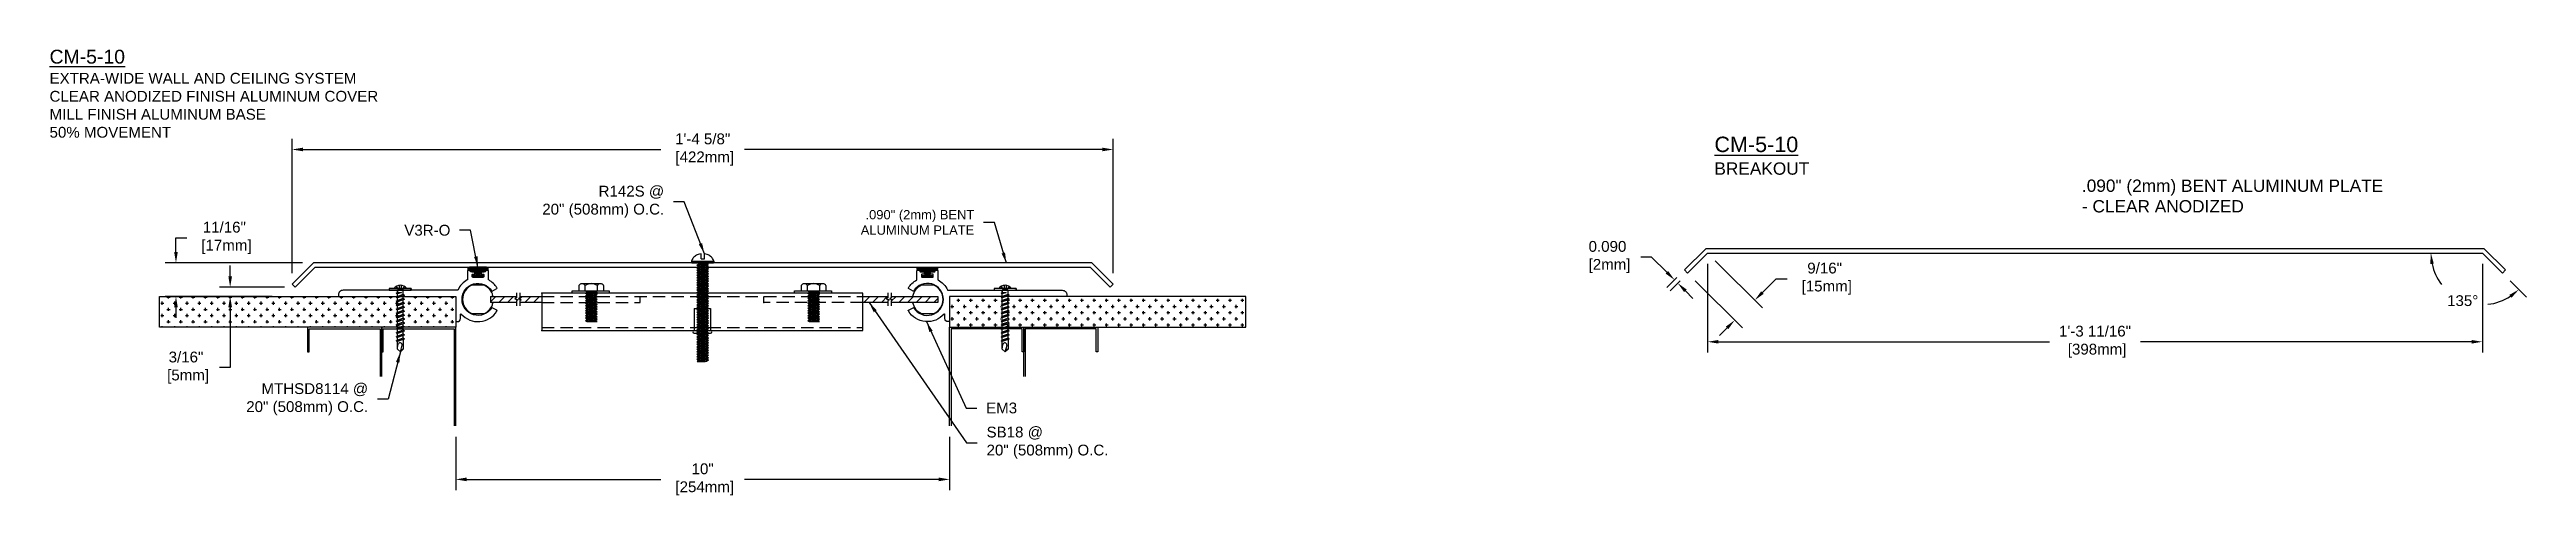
# Model space of a CAD drawing. Header units: inches. Extents: x -3.3 to 46.9, y -10.9 to -1.9.
import ezdxf

# ---------------------------------------------------------------- set-up
doc = ezdxf.new("R2010")
doc.units = ezdxf.units.IN
doc.header["$MEASUREMENT"] = 0
doc.linetypes.add('HIDDEN', pattern=[0.375, 0.25, -0.125])
doc.linetypes.add('HIDDEN2', pattern=[0.1875, 0.125, -0.0625])
for name, color, linetype in [('Anchors', 4, 'Continuous'), ('Conditions', 1, 'Continuous'), ('Dimensions', 3, 'Continuous'), ('Fillers', 2, 'Continuous'), ('Metals', 7, 'Continuous'), ('TEXT', 2, 'Continuous')]:
    doc.layers.add(name, color=color, linetype=linetype)
doc.styles.add('ARIAL', font='arial.ttf')
doc.dimstyles.new('Arial', dxfattribs={"dimtxt": 0.21875, "dimasz": 0.21875, "dimexe": 0.21875, "dimexo": 0.21875, "dimgap": 0.21875, "dimtad": 0, "dimtih": 1, "dimtoh": 1, "dimdec": 4, "dimzin": 3, "dimdsep": 46, "dimlunit": 4, "dimtxsty": 'ARIAL', "dimcen": 0.21875, "dimadec": 0, "dimazin": 0, "dimtfac": 1, "dimtdec": 4, "dimtofl": 0, "dimtmove": 0, "dimatfit": 3, "dimfxl": 0, "dimfrac": 2, "dimtolj": 1, "dimtzin": 0, "dimarcsym": 0})

# ---------------------------------------------------------------- blocks, each defined once
blk = doc.blocks.new('V3RforCM')
h = blk.add_hatch(color=256)
h.paths.add_polyline_path([(0.141, -0.163), (0.205, -0.163, 0.8111), (0.189, -0.1), (-0.156, -0.1, 0.8111), (-0.172, -0.163), (-0.109, -0.163), (-0.109, -0.194), (-0.03, -0.194), (-0.03, -0.241), (-0.036, -0.267), (-0.091, -0.267), (-0.091, -0.302), (0.124, -0.302), (0.124, -0.267), (0.069, -0.267), (0.063, -0.241), (0.063, -0.194), (0.141, -0.194)])
edge = h.paths.add_edge_path(flags=16)
edge.add_spline(control_points=[(-0.139, -0.141), (-0.14, -0.141), (-0.185, -0.12), (-0.087, -0.129), (0.017, -0.14)], knot_values=[0.028497, 0.028497, 0.028497, 0.028497, 0.032831, 0.201023, 0.201023, 0.201023, 0.201023], degree=3, periodic=0)
edge.add_spline(control_points=[(0.017, -0.14), (0.12, -0.129), (0.218, -0.12), (0.173, -0.141), (0.172, -0.141)], knot_values=[0.028497, 0.028497, 0.028497, 0.028497, 0.196688, 0.201023, 0.201023, 0.201023, 0.201023], degree=3, periodic=0)
edge.add_line((0.172, -0.141), (-0.139, -0.141))
blk.add_lwpolyline([(0.141, -0.194), (0.141, -0.163), (0.205, -0.163, 0.8111), (0.189, -0.1), (-0.156, -0.1, 0.8111), (-0.172, -0.163), (-0.109, -0.163), (-0.109, -0.194), (-0.03, -0.194), (-0.03, -0.241), (-0.036, -0.267), (-0.091, -0.267), (-0.091, -0.302), (0.124, -0.302), (0.124, -0.267), (0.069, -0.267), (0.063, -0.241), (0.063, -0.194)], format="xyb", close=True)
blk.add_lwpolyline([(0.172, -0.141), (-0.139, -0.141)])
for points in [[(-0.139, -0.141), (-0.14, -0.141), (-0.185, -0.12), (-0.087, -0.129), (0.017, -0.14)], [(0.172, -0.141), (0.173, -0.141), (0.218, -0.12), (0.12, -0.129), (0.017, -0.14)]]:
    blk.add_open_spline(points, degree=3, knots=[0.028497, 0.028497, 0.028497, 0.028497, 0.0328313, 0.2010226, 0.2010226, 0.2010226, 0.2010226])
blk = doc.blocks.new('em3')
blk.add_lwpolyline([(-22.235, -3.441), (-22.235, -3.399, 0.414214), (-22.245, -3.389), (-22.28, -3.389, -0.414214), (-22.29, -3.379), (-22.29, -3.352, -0.414214), (-22.28, -3.342), (-22.207, -3.342, 0.414214), (-22.197, -3.332), (-22.197, -3.321, -0.414214), (-22.187, -3.311), (-22.151, -3.311, -0.414214), (-22.141, -3.321), (-22.141, -3.498, 0.273807), (-22.136, -3.507, -0.158832), (-21.945, -3.71, 0.29076), (-21.936, -3.716), (-19.621, -3.716, -0.414214), (-19.527, -3.81), (-19.527, -3.831, -0.414214), (-19.537, -3.841), (-21.892, -3.841, 0.414214), (-21.902, -3.851), (-21.902, -4.341, -0.414214), (-21.912, -4.351), (-21.933, -4.351, -0.414214), (-21.996, -4.289), (-21.996, -4.204, 0.692603), (-22.013, -4.198, -0.506912), (-22.737, -4.135, -0.420887), (-22.733, -4.121), (-22.642, -4.069, -0.405496), (-22.629, -4.072, 3.520953), (-22.629, -3.731, -0.405496), (-22.642, -3.734), (-22.733, -3.681, -0.420887), (-22.737, -3.668, -0.131423), (-22.569, -3.507, 0.273807), (-22.563, -3.498), (-22.563, -3.321, -0.414214), (-22.553, -3.311), (-22.517, -3.311, -0.414214), (-22.507, -3.321), (-22.507, -3.332, 0.414214), (-22.497, -3.342), (-22.425, -3.342, -0.414214), (-22.415, -3.352), (-22.415, -3.379, -0.414214), (-22.425, -3.389), (-22.46, -3.389, 0.414214), (-22.47, -3.399), (-22.47, -3.441, 0.414214), (-22.46, -3.451), (-22.245, -3.451, 0.414214)], format="xyb", close=True)
blk = doc.blocks.new('H1458S')
for p, q in [((-0.25, 0.104), (-0.25, 0)), ((-0.25, 0), (0.25, 0)), ((-0.188, 0.144), (0.187, 0.144)), ((-0.125, 0), (-0.125, 0.104)), ((-0.119, 0), (-0.085, -0.02)), ((-0.085, -0.02), (0.048, 0)), ((0.125, 0), (0.125, 0.104)), ((0.25, 0.104), (0.25, 0)), ((-0.119, -0.05), (0.119, -0.025)), ((-0.119, -0.05), (-0.085, -0.03)), ((-0.119, -0.05), (-0.085, -0.07)), ((-0.119, -0.1), (0.119, -0.075)), ((-0.119, -0.1), (-0.085, -0.08)), ((-0.119, -0.1), (-0.085, -0.12)), ((-0.119, -0.15), (0.119, -0.125)), ((-0.119, -0.15), (-0.085, -0.13)), ((-0.119, -0.15), (-0.085, -0.17)), ((-0.119, -0.2), (0.119, -0.175)), ((-0.119, -0.2), (-0.085, -0.18)), ((-0.119, -0.2), (-0.085, -0.22)), ((-0.119, -0.25), (0.119, -0.225)), ((-0.119, -0.25), (-0.085, -0.23)), ((-0.119, -0.25), (-0.085, -0.27)), ((-0.119, -0.3), (0.119, -0.275)), ((-0.119, -0.3), (-0.085, -0.28)), ((-0.119, -0.3), (-0.085, -0.32)), ((-0.119, -0.35), (0.119, -0.325)), ((-0.119, -0.35), (-0.085, -0.33)), ((-0.119, -0.35), (-0.085, -0.37)), ((-0.119, -0.4), (0.119, -0.375)), ((-0.119, -0.4), (-0.085, -0.38)), ((-0.119, -0.4), (-0.085, -0.42)), ((-0.119, -0.45), (0.119, -0.425)), ((-0.119, -0.45), (-0.085, -0.43)), ((-0.119, -0.45), (-0.085, -0.47)), ((-0.119, -0.5), (0.119, -0.475)), ((-0.119, -0.5), (-0.085, -0.48)), ((-0.119, -0.5), (-0.085, -0.52)), ((-0.085, -0.03), (0.085, -0.005)), ((-0.085, -0.02), (-0.085, -0.03)), ((-0.085, -0.07), (0.085, -0.045)), ((-0.085, -0.08), (0.085, -0.055)), ((-0.085, -0.07), (-0.085, -0.08)), ((-0.085, -0.12), (0.085, -0.095)), ((-0.085, -0.13), (0.085, -0.105)), ((-0.085, -0.12), (-0.085, -0.13)), ((-0.085, -0.17), (0.085, -0.145)), ((-0.085, -0.18), (0.085, -0.155)), ((-0.085, -0.17), (-0.085, -0.18)), ((-0.085, -0.22), (0.085, -0.195)), ((-0.085, -0.23), (0.085, -0.205)), ((-0.085, -0.22), (-0.085, -0.23)), ((-0.085, -0.27), (0.085, -0.245)), ((-0.085, -0.28), (0.085, -0.255)), ((-0.085, -0.27), (-0.085, -0.28)), ((-0.085, -0.32), (0.085, -0.295)), ((-0.085, -0.33), (0.085, -0.305)), ((-0.085, -0.32), (-0.085, -0.33)), ((-0.085, -0.37), (0.085, -0.345)), ((-0.085, -0.38), (0.085, -0.355)), ((-0.085, -0.37), (-0.085, -0.38)), ((-0.085, -0.42), (0.085, -0.395)), ((-0.085, -0.43), (0.085, -0.405)), ((-0.085, -0.42), (-0.085, -0.43)), ((-0.085, -0.47), (0.085, -0.445)), ((-0.085, -0.48), (0.085, -0.455)), ((-0.085, -0.47), (-0.085, -0.48)), ((-0.085, -0.52), (0.085, -0.495)), ((0.094, 0), (0.085, -0.005)), ((0.119, -0.025), (0.085, -0.005)), ((0.119, -0.025), (0.085, -0.045)), ((0.085, -0.045), (0.085, -0.055)), ((0.119, -0.075), (0.085, -0.055)), ((0.119, -0.075), (0.085, -0.095)), ((0.085, -0.095), (0.085, -0.105)), ((0.119, -0.125), (0.085, -0.105)), ((0.119, -0.125), (0.085, -0.145)), ((0.085, -0.145), (0.085, -0.155)), ((0.119, -0.175), (0.085, -0.155)), ((0.119, -0.175), (0.085, -0.195)), ((0.085, -0.195), (0.085, -0.205)), ((0.119, -0.225), (0.085, -0.205)), ((0.119, -0.225), (0.085, -0.245)), ((0.085, -0.245), (0.085, -0.255)), ((0.119, -0.275), (0.085, -0.255)), ((0.119, -0.275), (0.085, -0.295)), ((0.085, -0.295), (0.085, -0.305)), ((0.119, -0.325), (0.085, -0.305)), ((0.119, -0.325), (0.085, -0.345)), ((0.085, -0.345), (0.085, -0.355)), ((0.119, -0.375), (0.085, -0.355)), ((0.119, -0.375), (0.085, -0.395)), ((0.085, -0.395), (0.085, -0.405)), ((0.119, -0.425), (0.085, -0.405)), ((0.119, -0.425), (0.085, -0.445)), ((0.085, -0.445), (0.085, -0.455)), ((0.119, -0.475), (0.085, -0.455)), ((0.119, -0.475), (0.085, -0.495)), ((0.085, -0.495), (0.085, -0.505)), ((-0.119, -0.55), (0.119, -0.525)), ((-0.119, -0.55), (-0.085, -0.53)), ((-0.119, -0.55), (-0.085, -0.57)), ((-0.119, -0.6), (0.119, -0.575)), ((-0.119, -0.6), (-0.085, -0.58)), ((-0.119, -0.6), (-0.085, -0.62)), ((-0.085, -0.53), (0.085, -0.505)), ((-0.085, -0.52), (-0.085, -0.53)), ((-0.085, -0.57), (0.085, -0.545)), ((-0.085, -0.58), (0.085, -0.555)), ((-0.085, -0.57), (-0.085, -0.58)), ((-0.085, -0.62), (0.085, -0.595)), ((-0.085, -0.62), (-0.085, -0.625)), ((-0.085, -0.625), (0.119, -0.625)), ((-0.048, -0.625), (0.085, -0.605)), ((0.119, -0.525), (0.085, -0.505)), ((0.119, -0.525), (0.085, -0.545)), ((0.085, -0.545), (0.085, -0.555)), ((0.119, -0.575), (0.085, -0.555)), ((0.119, -0.575), (0.085, -0.595)), ((0.085, -0.595), (0.085, -0.605)), ((0.119, -0.625), (0.085, -0.605))]:
    blk.add_line(p, q)
for centre, radius, start, end in [((-0.188, 0.075), 0.0688, 24.7615, 155.2385), ((0, -0.071), 0.215, 54.5107, 125.4893), ((0.187, 0.075), 0.0688, 24.7615, 155.2385)]:
    blk.add_arc(centre, radius, start, end)
blk = doc.blocks.new('RIVNUT')
for p, q in [((-0.143, 0.381), (-0.143, -0.063)), ((-0.143, 0.381), (0.189, 0.381)), ((0.189, 0.381), (0.189, -0.063)), ((-0.144, -0.119), (0.191, -0.119)), ((-0.143, -0.063), (0.189, -0.063))]:
    blk.add_line(p, q)
for centre, start, end in [((-0.143, -0.091), 90, 267.037), ((0.189, -0.091), 272.963, 90)]:
    blk.add_arc(centre, 0.028, start, end)
blk = doc.blocks.new('SB18')
h = blk.add_hatch()
h.set_pattern_fill('ANSI31', color=256, style=0)
h.set_pattern_definition([(45, (-0.25, 0), (-0.0883883, 0.0883883), [])])
h.paths.add_polyline_path([(8.172, 7.679), (7.727, 7.679), (7.727, 7.651), (7.698, 7.631), (7.755, 7.61), (7.727, 7.591), (7.727, 7.559), (8.172, 7.559)])
h.paths.add_polyline_path([(7.628, 7.631), (7.657, 7.651), (7.657, 7.679), (7.141, 7.679), (7.141, 7.559), (7.657, 7.559), (7.657, 7.591), (7.685, 7.61)])
h = blk.add_hatch()
h.set_pattern_fill('ANSI31', color=256, style=0)
h.set_pattern_definition([(45, (0.25, 0), (-0.08838835, 0.08838835), [])])
h.paths.add_polyline_path([(15.245, 7.679), (15.245, 7.651), (15.216, 7.631), (15.274, 7.61), (15.245, 7.591), (15.245, 7.559), (16.189, 7.559), (16.189, 7.679)])
h.paths.add_polyline_path([(15.175, 7.559), (15.175, 7.591), (15.204, 7.61), (15.146, 7.631), (15.175, 7.651), (15.175, 7.679), (14.671, 7.679), (14.671, 7.559)])
at = {"linetype": 'HIDDEN'}
for p, q in [((8.172, 7.679), (14.671, 7.679)), ((8.172, 7.559), (10.163, 7.559)), ((10.163, 7.559), (10.163, 7.679)), ((12.667, 7.559), (12.667, 7.679)), ((14.671, 7.559), (12.667, 7.559)), ((8.172, 7.053), (14.671, 7.053))]:
    blk.add_line(p, q, dxfattribs=at)
blk.add_line((8.172, 6.992), (14.671, 6.992))
for points in [[(7.182, 7.545), (7.141, 7.559), (7.141, 7.679), (7.182, 7.694, 0.233897), (7.004, 7.906), (6.754, 7.906, 0.654654), (6.754, 7.333), (7.004, 7.333, 0.233897)], [(16.189, 7.559), (15.678, 7.559, 0.246328), (15.859, 7.333), (16.109, 7.333, 0.654654), (16.109, 7.906), (15.859, 7.906, 0.246328), (15.678, 7.679), (16.189, 7.679)]]:
    blk.add_lwpolyline(points, format="xyb", close=True)
for points in [[(7.657, 7.559), (7.141, 7.559), (7.141, 7.679), (7.657, 7.679)], [(7.657, 7.751), (7.657, 7.651), (7.628, 7.631), (7.685, 7.61), (7.657, 7.591), (7.657, 7.491)], [(7.727, 7.751), (7.727, 7.651), (7.698, 7.631), (7.755, 7.61), (7.727, 7.591), (7.727, 7.491)], [(7.727, 7.679), (8.172, 7.679), (8.172, 7.559), (7.727, 7.559)], [(15.175, 7.559), (14.671, 7.559), (14.671, 7.679), (15.175, 7.679)], [(15.175, 7.751), (15.175, 7.651), (15.146, 7.631), (15.204, 7.61), (15.175, 7.591), (15.175, 7.491)], [(15.245, 7.751), (15.245, 7.651), (15.216, 7.631), (15.274, 7.61), (15.245, 7.591), (15.245, 7.491)], [(15.245, 7.679), (16.189, 7.679)], [(16.189, 7.559), (15.245, 7.559)]]:
    blk.add_lwpolyline(points)
for points in [[(14.671, 7.742), (8.172, 7.742), (8.172, 6.992), (14.671, 6.992)], [(8.787, 7.742), (8.787, 7.794), (9.537, 7.794), (9.537, 7.742)], [(13.289, 7.742), (13.289, 7.794), (14.039, 7.794), (14.039, 7.742)]]:
    blk.add_lwpolyline(points, close=True)
at = {"linetype": 'ByBlock'}
for p in [(8.172, 7.742), (8.172, 6.991)]:
    blk.add_point(p, dxfattribs=at)
at = {"linetype": 'HIDDEN'}
blk.add_point((12.667, 7.559), dxfattribs=at)
for name, p in [('H1458S', (9.172, 7.794)), ('H1458S', (13.674, 7.794)), ('RIVNUT', (11.398, 7.055))]:
    blk.add_blockref(name, p)
blk = doc.blocks.new('R142S')
for p, q in [((-0.226, 0.031), (0.226, 0.031)), ((-0.226, 0.031), (-0.22, 0)), ((-0.22, 0), (0.22, 0)), ((-0.085, 0), (-0.085, -0.03)), ((-0.034, 0.082), (-0.034, 0.182)), ((-0.034, 0.082), (0.034, 0.082)), ((0.034, 0.082), (0.034, 0.182)), ((0.085, 0), (0.085, -0.005)), ((0.226, 0.031), (0.22, 0)), ((-0.119, -0.05), (0.119, -0.025)), ((-0.119, -0.05), (-0.085, -0.03)), ((-0.119, -0.05), (-0.085, -0.07)), ((-0.119, -0.1), (0.119, -0.075)), ((-0.119, -0.1), (-0.085, -0.08)), ((-0.119, -0.1), (-0.085, -0.12)), ((-0.119, -0.15), (0.119, -0.125)), ((-0.119, -0.15), (-0.085, -0.13)), ((-0.119, -0.15), (-0.085, -0.17)), ((-0.119, -0.2), (0.119, -0.175)), ((-0.119, -0.2), (-0.085, -0.18)), ((-0.119, -0.2), (-0.085, -0.22)), ((-0.119, -0.25), (0.119, -0.225)), ((-0.119, -0.25), (-0.085, -0.23)), ((-0.119, -0.25), (-0.085, -0.27)), ((-0.119, -0.3), (0.119, -0.275)), ((-0.119, -0.3), (-0.085, -0.28)), ((-0.119, -0.3), (-0.085, -0.32)), ((-0.119, -0.35), (0.119, -0.325)), ((-0.119, -0.35), (-0.085, -0.33)), ((-0.119, -0.35), (-0.085, -0.37)), ((-0.119, -0.4), (0.119, -0.375)), ((-0.119, -0.4), (-0.085, -0.38)), ((-0.119, -0.4), (-0.085, -0.42)), ((-0.119, -0.45), (0.119, -0.425)), ((-0.119, -0.45), (-0.085, -0.43)), ((-0.119, -0.45), (-0.085, -0.47)), ((-0.119, -0.5), (0.119, -0.475)), ((-0.119, -0.5), (-0.085, -0.48)), ((-0.119, -0.5), (-0.085, -0.52)), ((-0.085, -0.03), (0.085, -0.005)), ((-0.085, -0.07), (0.085, -0.045)), ((-0.085, -0.08), (0.085, -0.055)), ((-0.085, -0.07), (-0.085, -0.08)), ((-0.085, -0.12), (0.085, -0.095)), ((-0.085, -0.13), (0.085, -0.105)), ((-0.085, -0.12), (-0.085, -0.13)), ((-0.085, -0.17), (0.085, -0.145)), ((-0.085, -0.18), (0.085, -0.155)), ((-0.085, -0.17), (-0.085, -0.18)), ((-0.085, -0.22), (0.085, -0.195)), ((-0.085, -0.23), (0.085, -0.205)), ((-0.085, -0.22), (-0.085, -0.23)), ((-0.085, -0.27), (0.085, -0.245)), ((-0.085, -0.28), (0.085, -0.255)), ((-0.085, -0.27), (-0.085, -0.28)), ((-0.085, -0.32), (0.085, -0.295)), ((-0.085, -0.33), (0.085, -0.305)), ((-0.085, -0.32), (-0.085, -0.33)), ((-0.085, -0.37), (0.085, -0.345)), ((-0.085, -0.38), (0.085, -0.355)), ((-0.085, -0.37), (-0.085, -0.38)), ((-0.085, -0.42), (0.085, -0.395)), ((-0.085, -0.43), (0.085, -0.405)), ((-0.085, -0.42), (-0.085, -0.43)), ((-0.085, -0.47), (0.085, -0.445)), ((-0.085, -0.48), (0.085, -0.455)), ((-0.085, -0.47), (-0.085, -0.48)), ((-0.085, -0.52), (0.085, -0.495)), ((0.119, -0.025), (0.085, -0.005)), ((0.119, -0.025), (0.085, -0.045)), ((0.085, -0.045), (0.085, -0.055)), ((0.119, -0.075), (0.085, -0.055)), ((0.119, -0.075), (0.085, -0.095)), ((0.085, -0.095), (0.085, -0.105)), ((0.119, -0.125), (0.085, -0.105)), ((0.119, -0.125), (0.085, -0.145)), ((0.085, -0.145), (0.085, -0.155)), ((0.119, -0.175), (0.085, -0.155)), ((0.119, -0.175), (0.085, -0.195)), ((0.085, -0.195), (0.085, -0.205)), ((0.119, -0.225), (0.085, -0.205)), ((0.119, -0.225), (0.085, -0.245)), ((0.085, -0.245), (0.085, -0.255)), ((0.119, -0.275), (0.085, -0.255)), ((0.119, -0.275), (0.085, -0.295)), ((0.085, -0.295), (0.085, -0.305)), ((0.119, -0.325), (0.085, -0.305)), ((0.119, -0.325), (0.085, -0.345)), ((0.085, -0.345), (0.085, -0.355)), ((0.119, -0.375), (0.085, -0.355)), ((0.119, -0.375), (0.085, -0.395)), ((0.085, -0.395), (0.085, -0.405)), ((0.119, -0.425), (0.085, -0.405)), ((0.119, -0.425), (0.085, -0.445)), ((0.085, -0.445), (0.085, -0.455)), ((0.119, -0.475), (0.085, -0.455)), ((0.119, -0.475), (0.085, -0.495)), ((0.085, -0.495), (0.085, -0.505)), ((-0.119, -0.55), (0.119, -0.525)), ((-0.119, -0.55), (-0.085, -0.53)), ((-0.119, -0.55), (-0.085, -0.57)), ((-0.119, -0.6), (0.119, -0.575)), ((-0.119, -0.6), (-0.085, -0.58)), ((-0.119, -0.6), (-0.085, -0.62)), ((-0.119, -0.65), (0.119, -0.625)), ((-0.119, -0.65), (-0.085, -0.63)), ((-0.119, -0.65), (-0.085, -0.67)), ((-0.119, -0.7), (0.119, -0.675)), ((-0.119, -0.7), (-0.085, -0.68)), ((-0.119, -0.7), (-0.085, -0.72)), ((-0.119, -0.75), (0.119, -0.725)), ((-0.119, -0.75), (-0.085, -0.73)), ((-0.119, -0.75), (-0.085, -0.77)), ((-0.119, -0.8), (0.119, -0.775)), ((-0.119, -0.8), (-0.085, -0.78)), ((-0.119, -0.8), (-0.085, -0.82)), ((-0.119, -0.85), (0.119, -0.825)), ((-0.119, -0.85), (-0.085, -0.83)), ((-0.119, -0.85), (-0.085, -0.87)), ((-0.119, -0.9), (0.119, -0.875)), ((-0.119, -0.9), (-0.085, -0.88)), ((-0.119, -0.9), (-0.085, -0.92)), ((-0.119, -0.95), (0.119, -0.925)), ((-0.119, -0.95), (-0.085, -0.93)), ((-0.119, -0.95), (-0.085, -0.97)), ((-0.119, -1), (0.119, -0.975)), ((-0.119, -1), (-0.085, -0.98)), ((-0.119, -1), (-0.085, -1.02)), ((-0.085, -0.53), (0.085, -0.505)), ((-0.085, -0.52), (-0.085, -0.53)), ((-0.085, -0.57), (0.085, -0.545)), ((-0.085, -0.58), (0.085, -0.555)), ((-0.085, -0.57), (-0.085, -0.58)), ((-0.085, -0.62), (0.085, -0.595)), ((-0.085, -0.63), (0.085, -0.605)), ((-0.085, -0.62), (-0.085, -0.63)), ((-0.085, -0.67), (0.085, -0.645)), ((-0.085, -0.68), (0.085, -0.655)), ((-0.085, -0.67), (-0.085, -0.68)), ((-0.085, -0.72), (0.085, -0.695)), ((-0.085, -0.73), (0.085, -0.705)), ((-0.085, -0.72), (-0.085, -0.73)), ((-0.085, -0.77), (0.085, -0.745)), ((-0.085, -0.78), (0.085, -0.755)), ((-0.085, -0.77), (-0.085, -0.78)), ((-0.085, -0.82), (0.085, -0.795)), ((-0.085, -0.83), (0.085, -0.805)), ((-0.085, -0.82), (-0.085, -0.83)), ((-0.085, -0.87), (0.085, -0.845)), ((-0.085, -0.88), (0.085, -0.855)), ((-0.085, -0.87), (-0.085, -0.88)), ((-0.085, -0.92), (0.085, -0.895)), ((-0.085, -0.93), (0.085, -0.905)), ((-0.085, -0.92), (-0.085, -0.93)), ((-0.085, -0.97), (0.085, -0.945)), ((-0.085, -0.98), (0.085, -0.955)), ((-0.085, -0.97), (-0.085, -0.98)), ((-0.085, -1.02), (0.085, -0.995)), ((0.119, -0.525), (0.085, -0.505)), ((0.119, -0.525), (0.085, -0.545)), ((0.085, -0.545), (0.085, -0.555)), ((0.119, -0.575), (0.085, -0.555)), ((0.119, -0.575), (0.085, -0.595)), ((0.085, -0.595), (0.085, -0.605)), ((0.119, -0.625), (0.085, -0.605)), ((0.119, -0.625), (0.085, -0.645)), ((0.085, -0.645), (0.085, -0.655)), ((0.119, -0.675), (0.085, -0.655)), ((0.119, -0.675), (0.085, -0.695)), ((0.085, -0.695), (0.085, -0.705)), ((0.119, -0.725), (0.085, -0.705)), ((0.119, -0.725), (0.085, -0.745)), ((0.085, -0.745), (0.085, -0.755)), ((0.119, -0.775), (0.085, -0.755)), ((0.119, -0.775), (0.085, -0.795)), ((0.085, -0.795), (0.085, -0.805)), ((0.119, -0.825), (0.085, -0.805)), ((0.119, -0.825), (0.085, -0.845)), ((0.085, -0.845), (0.085, -0.855)), ((0.119, -0.875), (0.085, -0.855)), ((0.119, -0.875), (0.085, -0.895)), ((0.085, -0.895), (0.085, -0.905)), ((0.119, -0.925), (0.085, -0.905)), ((0.119, -0.925), (0.085, -0.945)), ((0.085, -0.945), (0.085, -0.955)), ((0.119, -0.975), (0.085, -0.955)), ((0.119, -0.975), (0.085, -0.995)), ((0.085, -0.995), (0.085, -1.005)), ((-0.119, -1.05), (0.119, -1.025)), ((-0.119, -1.05), (-0.085, -1.03)), ((-0.119, -1.05), (-0.085, -1.07)), ((-0.119, -1.1), (0.119, -1.075)), ((-0.119, -1.1), (-0.085, -1.08)), ((-0.119, -1.1), (-0.085, -1.12)), ((-0.119, -1.15), (0.119, -1.125)), ((-0.119, -1.15), (-0.085, -1.13)), ((-0.119, -1.15), (-0.085, -1.17)), ((-0.119, -1.2), (0.119, -1.175)), ((-0.119, -1.2), (-0.085, -1.18)), ((-0.119, -1.2), (-0.085, -1.22)), ((-0.119, -1.25), (0.119, -1.225)), ((-0.119, -1.25), (-0.085, -1.23)), ((-0.119, -1.25), (-0.085, -1.27)), ((-0.119, -1.3), (0.119, -1.275)), ((-0.119, -1.3), (-0.085, -1.28)), ((-0.119, -1.3), (-0.085, -1.32)), ((-0.119, -1.35), (0.119, -1.325)), ((-0.119, -1.35), (-0.085, -1.33)), ((-0.119, -1.35), (-0.085, -1.37)), ((-0.119, -1.4), (0.119, -1.375)), ((-0.119, -1.4), (-0.085, -1.38)), ((-0.119, -1.4), (-0.085, -1.42)), ((-0.119, -1.45), (0.119, -1.425)), ((-0.119, -1.45), (-0.085, -1.43)), ((-0.119, -1.45), (-0.085, -1.47)), ((-0.119, -1.5), (0.119, -1.475)), ((-0.119, -1.5), (-0.085, -1.48)), ((-0.119, -1.5), (-0.085, -1.52)), ((-0.085, -1.03), (0.085, -1.005)), ((-0.085, -1.02), (-0.085, -1.03)), ((-0.085, -1.07), (0.085, -1.045)), ((-0.085, -1.08), (0.085, -1.055)), ((-0.085, -1.07), (-0.085, -1.08)), ((-0.085, -1.12), (0.085, -1.095)), ((-0.085, -1.13), (0.085, -1.105)), ((-0.085, -1.12), (-0.085, -1.13)), ((-0.085, -1.17), (0.085, -1.145)), ((-0.085, -1.18), (0.085, -1.155)), ((-0.085, -1.17), (-0.085, -1.18)), ((-0.085, -1.22), (0.085, -1.195)), ((-0.085, -1.23), (0.085, -1.205)), ((-0.085, -1.22), (-0.085, -1.23)), ((-0.085, -1.27), (0.085, -1.245)), ((-0.085, -1.28), (0.085, -1.255)), ((-0.085, -1.27), (-0.085, -1.28)), ((-0.085, -1.32), (0.085, -1.295)), ((-0.085, -1.33), (0.085, -1.305)), ((-0.085, -1.32), (-0.085, -1.33)), ((-0.085, -1.37), (0.085, -1.345)), ((-0.085, -1.38), (0.085, -1.355)), ((-0.085, -1.37), (-0.085, -1.38)), ((-0.085, -1.42), (0.085, -1.395)), ((-0.085, -1.43), (0.085, -1.405)), ((-0.085, -1.42), (-0.085, -1.43)), ((-0.085, -1.47), (0.085, -1.445)), ((-0.085, -1.48), (0.085, -1.455)), ((-0.085, -1.47), (-0.085, -1.48)), ((-0.085, -1.52), (0.085, -1.495)), ((0.119, -1.025), (0.085, -1.005)), ((0.119, -1.025), (0.085, -1.045)), ((0.085, -1.045), (0.085, -1.055)), ((0.119, -1.075), (0.085, -1.055)), ((0.119, -1.075), (0.085, -1.095)), ((0.085, -1.095), (0.085, -1.105)), ((0.119, -1.125), (0.085, -1.105)), ((0.119, -1.125), (0.085, -1.145)), ((0.085, -1.145), (0.085, -1.155)), ((0.119, -1.175), (0.085, -1.155)), ((0.119, -1.175), (0.085, -1.195)), ((0.085, -1.195), (0.085, -1.205)), ((0.119, -1.225), (0.085, -1.205)), ((0.119, -1.225), (0.085, -1.245)), ((0.085, -1.245), (0.085, -1.255)), ((0.119, -1.275), (0.085, -1.255)), ((0.119, -1.275), (0.085, -1.295)), ((0.085, -1.295), (0.085, -1.305)), ((0.119, -1.325), (0.085, -1.305)), ((0.119, -1.325), (0.085, -1.345)), ((0.085, -1.345), (0.085, -1.355)), ((0.119, -1.375), (0.085, -1.355)), ((0.119, -1.375), (0.085, -1.395)), ((0.085, -1.395), (0.085, -1.405)), ((0.119, -1.425), (0.085, -1.405)), ((0.119, -1.425), (0.085, -1.445)), ((0.085, -1.445), (0.085, -1.455)), ((0.119, -1.475), (0.085, -1.455)), ((0.119, -1.475), (0.085, -1.495)), ((0.085, -1.495), (0.085, -1.505)), ((-0.119, -1.55), (0.119, -1.525)), ((-0.119, -1.55), (-0.085, -1.53)), ((-0.119, -1.55), (-0.085, -1.57)), ((-0.119, -1.6), (0.119, -1.575)), ((-0.119, -1.6), (-0.085, -1.58)), ((-0.119, -1.6), (-0.085, -1.62)), ((-0.119, -1.65), (0.119, -1.625)), ((-0.119, -1.65), (-0.085, -1.63)), ((-0.119, -1.65), (-0.085, -1.67)), ((-0.119, -1.7), (0.119, -1.675)), ((-0.119, -1.7), (-0.085, -1.68)), ((-0.119, -1.7), (-0.085, -1.72)), ((-0.119, -1.75), (0.119, -1.725)), ((-0.119, -1.75), (-0.085, -1.73)), ((-0.119, -1.75), (-0.085, -1.77)), ((-0.119, -1.8), (0.119, -1.775)), ((-0.119, -1.8), (-0.085, -1.78)), ((-0.119, -1.8), (-0.085, -1.82)), ((-0.119, -1.85), (0.119, -1.825)), ((-0.119, -1.85), (-0.085, -1.83)), ((-0.119, -1.85), (-0.085, -1.87)), ((-0.119, -1.9), (0.119, -1.875)), ((-0.119, -1.9), (-0.085, -1.88)), ((-0.119, -1.9), (-0.085, -1.92)), ((-0.119, -1.95), (0.119, -1.925)), ((-0.119, -1.95), (-0.085, -1.93)), ((-0.119, -1.95), (-0.085, -1.97)), ((-0.11, -2), (0.119, -1.975)), ((-0.11, -2), (-0.085, -1.98)), ((-0.11, -2), (0.048, -2)), ((-0.085, -1.53), (0.085, -1.505)), ((-0.085, -1.52), (-0.085, -1.53)), ((-0.085, -1.57), (0.085, -1.545)), ((-0.085, -1.58), (0.085, -1.555)), ((-0.085, -1.57), (-0.085, -1.58)), ((-0.085, -1.62), (0.085, -1.595)), ((-0.085, -1.63), (0.085, -1.605)), ((-0.085, -1.62), (-0.085, -1.63)), ((-0.085, -1.67), (0.085, -1.645)), ((-0.085, -1.68), (0.085, -1.655)), ((-0.085, -1.67), (-0.085, -1.68)), ((-0.085, -1.72), (0.085, -1.695)), ((-0.085, -1.73), (0.085, -1.705)), ((-0.085, -1.72), (-0.085, -1.73)), ((-0.085, -1.77), (0.085, -1.745)), ((-0.085, -1.78), (0.085, -1.755)), ((-0.085, -1.77), (-0.085, -1.78)), ((-0.085, -1.82), (0.085, -1.795)), ((-0.085, -1.83), (0.085, -1.805)), ((-0.085, -1.82), (-0.085, -1.83)), ((-0.085, -1.87), (0.085, -1.845)), ((-0.085, -1.88), (0.085, -1.855)), ((-0.085, -1.87), (-0.085, -1.88)), ((-0.085, -1.92), (0.085, -1.895)), ((-0.085, -1.93), (0.085, -1.905)), ((-0.085, -1.92), (-0.085, -1.93)), ((-0.085, -1.97), (0.085, -1.945)), ((-0.085, -1.98), (0.085, -1.955)), ((-0.085, -1.97), (-0.085, -1.98)), ((0.048, -2), (0.085, -1.995)), ((0.119, -1.525), (0.085, -1.505)), ((0.119, -1.525), (0.085, -1.545)), ((0.085, -1.545), (0.085, -1.555)), ((0.119, -1.575), (0.085, -1.555)), ((0.119, -1.575), (0.085, -1.595)), ((0.085, -1.595), (0.085, -1.605)), ((0.119, -1.625), (0.085, -1.605)), ((0.119, -1.625), (0.085, -1.645)), ((0.085, -1.645), (0.085, -1.655)), ((0.119, -1.675), (0.085, -1.655)), ((0.119, -1.675), (0.085, -1.695)), ((0.085, -1.695), (0.085, -1.705)), ((0.119, -1.725), (0.085, -1.705)), ((0.119, -1.725), (0.085, -1.745)), ((0.085, -1.745), (0.085, -1.755)), ((0.119, -1.775), (0.085, -1.755)), ((0.119, -1.775), (0.085, -1.795)), ((0.085, -1.795), (0.085, -1.805)), ((0.119, -1.825), (0.085, -1.805)), ((0.119, -1.825), (0.085, -1.845)), ((0.085, -1.845), (0.085, -1.855)), ((0.119, -1.875), (0.085, -1.855)), ((0.119, -1.875), (0.085, -1.895)), ((0.085, -1.895), (0.085, -1.905)), ((0.119, -1.925), (0.085, -1.905)), ((0.119, -1.925), (0.085, -1.945)), ((0.085, -1.945), (0.085, -1.955)), ((0.119, -1.975), (0.085, -1.955)), ((0.119, -1.975), (0.085, -1.995))]:
    blk.add_line(p, q)
for centre, radius, start, end in [((-0.08, 0), 0.149, 152.7282, 167.9922), ((-0.041, -0.02), 0.192, 128.7816, 152.7282), ((-0.016, -0.051), 0.232, 108.4084, 128.7816), ((0, -0.1), 0.284, 96.8718, 108.4084), ((0, -0.1), 0.284, 71.5916, 83.1282), ((0.016, -0.051), 0.232, 51.2184, 71.5916), ((0.041, -0.02), 0.192, 27.2718, 51.2184), ((0.08, 0), 0.149, 12.0078, 27.2718)]:
    blk.add_arc(centre, radius, start, end)
blk = doc.blocks.new('*D12')
at = {"layer": 'Defpoints', "color": 0}
for p in [(4.962, -9.503), (14.962, -9.503), (14.962, -10.585)]:
    blk.add_point(p, dxfattribs=at)
at = {"layer": 'Dimensions', "color": 0, "lineweight": -2}
for p, q in [((4.962, -9.722), (4.962, -10.803)), ((14.962, -9.722), (14.962, -10.803)), ((5.181, -10.585), (9.117, -10.585)), ((14.744, -10.585), (10.808, -10.585))]:
    blk.add_line(p, q, dxfattribs=at)
at = {"layer": 'Dimensions', "color": 0}
for points in [[(5.181, -10.548), (5.181, -10.621), (4.962, -10.585)], [(14.744, -10.548), (14.744, -10.621), (14.962, -10.585)]]:
    blk.add_solid(points, dxfattribs=at)
at = {"layer": 'Dimensions', "color": 0, "insert": (9.962, -10.585), "char_height": 0.2188, "attachment_point": 5, "style": 'ARIAL'}
blk.add_mtext('\\A1;10"\\P [254mm]', dxfattribs=at)
blk = doc.blocks.new('*D13')
at = {"layer": 'Defpoints', "color": 0}
for p in [(18.275, -3.902), (1.649, -6.628), (18.275, -6.628)]:
    blk.add_point(p, dxfattribs=at)
at = {"layer": 'Dimensions', "color": 0, "lineweight": -2}
for p, q in [((1.649, -6.409), (1.649, -3.683)), ((1.868, -3.902), (9.117, -3.902)), ((18.057, -3.902), (10.808, -3.902)), ((18.275, -6.409), (18.275, -3.683))]:
    blk.add_line(p, q, dxfattribs=at)
at = {"layer": 'Dimensions', "color": 0}
for points in [[(1.868, -3.865), (1.868, -3.938), (1.649, -3.902)], [(18.057, -3.865), (18.057, -3.938), (18.275, -3.902)]]:
    blk.add_solid(points, dxfattribs=at)
at = {"layer": 'Dimensions', "color": 0, "insert": (9.962, -3.902), "char_height": 0.21875, "attachment_point": 5, "style": 'ARIAL'}
blk.add_mtext('\\A1;1\'-4 5/8"\\P [422mm]', dxfattribs=at)
blk = doc.blocks.new('*D14')
at = {"layer": 'Defpoints', "color": 0}
for p in [(0.394, -6.878), (1.462, -6.878), (1.713, -6.692)]:
    blk.add_point(p, dxfattribs=at)
at = {"layer": 'Dimensions', "color": 0, "lineweight": -2}
for p, q in [((0.394, -6.473), (0.394, -6.254)), ((1.494, -6.692), (0.176, -6.692)), ((1.244, -6.878), (0.176, -6.878)), ((0.394, -7.097), (0.394, -8.321)), ((0.394, -8.321), (0.176, -8.321))]:
    blk.add_line(p, q, dxfattribs=at)
at = {"layer": 'Dimensions', "color": 0}
for points in [[(0.358, -6.473), (0.431, -6.473), (0.394, -6.692)], [(0.358, -7.097), (0.431, -7.097), (0.394, -6.878)]]:
    blk.add_solid(points, dxfattribs=at)
at = {"layer": 'Dimensions', "color": 0, "insert": (-0.5, -8.321), "char_height": 0.2188, "attachment_point": 5, "style": 'ARIAL'}
blk.add_mtext('\\A1;3/16"\\P [5mm]', dxfattribs=at)
blk = doc.blocks.new('*D15')
at = {"layer": 'Defpoints', "color": 0}
for p in [(-0.703, -6.196), (2.081, -6.196), (1.462, -6.878)]:
    blk.add_point(p, dxfattribs=at)
at = {"layer": 'Dimensions', "color": 0, "lineweight": -2}
for p, q in [((-0.703, -5.978), (-0.703, -5.691)), ((-0.703, -5.691), (-0.485, -5.691)), ((1.862, -6.196), (-0.922, -6.196)), ((1.244, -6.878), (-0.922, -6.878)), ((-0.703, -7.097), (-0.703, -7.315))]:
    blk.add_line(p, q, dxfattribs=at)
at = {"layer": 'Dimensions', "color": 0}
for points in [[(-0.74, -5.978), (-0.667, -5.978), (-0.703, -6.196)], [(-0.74, -7.097), (-0.667, -7.097), (-0.703, -6.878)]]:
    blk.add_solid(points, dxfattribs=at)
at = {"layer": 'Dimensions', "color": 0, "insert": (0.276, -5.691), "char_height": 0.2188, "attachment_point": 5, "style": 'ARIAL'}
blk.add_mtext('\\A1;11/16"\\P [17mm]', dxfattribs=at)
blk = doc.blocks.new('MTHSD8114')
for p, q in [((0.224, 0.038), (-0.224, 0.038)), ((-0.224, 0.038), (-0.224, 0)), ((-0.224, 0), (0.224, 0)), ((-0.056, 0), (0.056, 0)), ((0.06, -0.087), (0.06, 0)), ((0.224, 0.038), (0.224, 0)), ((-0.081, -0.061), (-0.024, -0.047)), ((-0.081, -0.061), (-0.056, -0.047)), ((-0.081, -0.061), (-0.056, -0.074)), ((-0.081, -0.141), (0.085, -0.101)), ((-0.081, -0.141), (-0.056, -0.127)), ((-0.081, -0.141), (-0.056, -0.155)), ((-0.081, -0.221), (0.085, -0.181)), ((-0.081, -0.221), (-0.056, -0.208)), ((-0.081, -0.221), (-0.056, -0.235)), ((-0.081, -0.302), (0.085, -0.262)), ((-0.081, -0.302), (-0.056, -0.288)), ((-0.081, -0.302), (-0.056, -0.316)), ((-0.081, -0.382), (0.085, -0.342)), ((-0.081, -0.382), (-0.056, -0.368)), ((-0.081, -0.382), (-0.056, -0.396)), ((-0.081, -0.463), (0.085, -0.422)), ((-0.081, -0.463), (-0.056, -0.449)), ((-0.081, -0.463), (-0.056, -0.477)), ((-0.056, -0.047), (-0.056, 0)), ((-0.056, 0), (-0.056, -0.047)), ((0.024, -0.047), (-0.056, -0.074)), ((-0.056, -0.047), (0.024, -0.047)), ((-0.056, -0.127), (-0.056, -0.074)), ((0.06, -0.087), (-0.056, -0.127)), ((0.06, -0.115), (-0.056, -0.155)), ((-0.056, -0.208), (-0.056, -0.155)), ((0.06, -0.167), (-0.056, -0.208)), ((0.06, -0.195), (-0.056, -0.235)), ((-0.056, -0.288), (-0.056, -0.235)), ((0.06, -0.248), (-0.056, -0.288)), ((0.06, -0.276), (-0.056, -0.316)), ((-0.056, -0.368), (-0.056, -0.316)), ((0.06, -0.328), (-0.056, -0.368)), ((0.06, -0.356), (-0.056, -0.396)), ((-0.056, -0.449), (-0.056, -0.396)), ((0.06, -0.409), (-0.056, -0.449)), ((0.06, -0.436), (-0.056, -0.477)), ((-0.056, -0.529), (-0.056, -0.477)), ((0.06, -0.489), (-0.056, -0.529)), ((0.085, -0.101), (0.06, -0.087)), ((0.085, -0.101), (0.06, -0.115)), ((0.06, -0.167), (0.06, -0.115)), ((0.085, -0.181), (0.06, -0.167)), ((0.085, -0.181), (0.06, -0.195)), ((0.06, -0.248), (0.06, -0.195)), ((0.085, -0.262), (0.06, -0.248)), ((0.085, -0.262), (0.06, -0.276)), ((0.06, -0.328), (0.06, -0.276)), ((0.085, -0.342), (0.06, -0.328)), ((0.085, -0.342), (0.06, -0.356)), ((0.06, -0.409), (0.06, -0.356)), ((0.085, -0.422), (0.06, -0.409)), ((0.085, -0.422), (0.06, -0.436)), ((0.06, -0.489), (0.06, -0.436)), ((0.085, -0.503), (0.06, -0.489)), ((-0.081, -0.543), (0.085, -0.503)), ((-0.081, -0.543), (-0.056, -0.529)), ((-0.081, -0.543), (-0.056, -0.557)), ((-0.081, -0.624), (0.085, -0.583)), ((-0.081, -0.624), (-0.056, -0.61)), ((-0.081, -0.624), (-0.056, -0.637)), ((-0.081, -0.704), (0.085, -0.664)), ((-0.081, -0.704), (-0.056, -0.69)), ((-0.081, -0.704), (-0.056, -0.718)), ((-0.081, -0.784), (0.085, -0.744)), ((-0.081, -0.784), (-0.056, -0.771)), ((-0.081, -0.784), (-0.056, -0.798)), ((-0.081, -0.865), (0.085, -0.825)), ((-0.081, -0.865), (-0.056, -0.851)), ((-0.081, -0.865), (-0.056, -0.879)), ((-0.081, -0.945), (0.085, -0.905)), ((-0.081, -0.945), (-0.056, -0.931)), ((-0.081, -0.945), (-0.056, -0.959)), ((-0.081, -1.026), (0.085, -0.985)), ((0.06, -0.517), (-0.056, -0.557)), ((-0.056, -0.61), (-0.056, -0.557)), ((0.06, -0.569), (-0.056, -0.61)), ((0.06, -0.597), (-0.056, -0.637)), ((-0.056, -0.69), (-0.056, -0.637)), ((0.06, -0.65), (-0.056, -0.69)), ((0.06, -0.678), (-0.056, -0.718)), ((-0.056, -0.771), (-0.056, -0.718)), ((0.06, -0.73), (-0.056, -0.771)), ((0.06, -0.758), (-0.056, -0.798)), ((-0.056, -0.851), (-0.056, -0.798)), ((0.06, -0.811), (-0.056, -0.851)), ((0.06, -0.839), (-0.056, -0.879)), ((-0.056, -0.931), (-0.056, -0.879)), ((0.06, -0.891), (-0.056, -0.931)), ((0.06, -0.919), (-0.056, -0.959)), ((-0.056, -1.012), (-0.056, -0.959)), ((0.06, -0.972), (-0.056, -1.012)), ((0.06, -0.999), (-0.056, -1.04)), ((0.085, -0.503), (0.06, -0.517)), ((0.06, -0.569), (0.06, -0.517)), ((0.085, -0.583), (0.06, -0.569)), ((0.085, -0.583), (0.06, -0.597)), ((0.06, -0.65), (0.06, -0.597)), ((0.085, -0.664), (0.06, -0.65)), ((0.085, -0.664), (0.06, -0.678)), ((0.06, -0.73), (0.06, -0.678)), ((0.085, -0.744), (0.06, -0.73)), ((0.085, -0.744), (0.06, -0.758)), ((0.06, -0.811), (0.06, -0.758)), ((0.085, -0.825), (0.06, -0.811)), ((0.085, -0.825), (0.06, -0.839)), ((0.06, -0.891), (0.06, -0.839)), ((0.085, -0.905), (0.06, -0.891)), ((0.085, -0.905), (0.06, -0.919)), ((0.06, -0.972), (0.06, -0.919)), ((0.085, -0.985), (0.06, -0.972)), ((0.085, -0.985), (0.06, -0.999)), ((0.06, -0.999), (0.06, -1.192)), ((-0.081, -1.026), (-0.056, -1.012)), ((-0.081, -1.026), (-0.056, -1.04)), ((-0.056, -1.192), (-0.056, -1.04)), ((-0.056, -1.192), (-0.046, -1.097)), ((0.002, -1.25), (-0.056, -1.192)), ((0.002, -1.25), (0.039, -1.111)), ((0.002, -1.25), (0.06, -1.192))]:
    blk.add_line(p, q)
at = {"linetype": 'HIDDEN2'}
for p, q in [((-0.081, 0.079), (-0.038, 0.006)), ((0.038, 0.006), (-0.038, 0.006)), ((-0.019, 0.099), (-0.016, 0.006)), ((0.019, 0.099), (0.016, 0.006)), ((0.081, 0.079), (0.038, 0.006))]:
    blk.add_line(p, q, dxfattribs=at)
for centre, radius, start, end in [((0, -0.066), 0.166, 38.5375, 141.4625), ((-0.005, -1.11), 0.0433, 358.315, 162.8045), ((0.089, -1.279), 0.0922, 108.6241, 161.3759)]:
    blk.add_arc(centre, radius, start, end)
blk.add_point((0.204, 0.038))
blk = doc.blocks.new('*D17')
at = {"layer": 'Defpoints', "color": 0}
for p in [(29.844, -6.343), (29.908, -6.406), (29.706, -6.608)]:
    blk.add_point(p, dxfattribs=at)
at = {"layer": 'Dimensions', "color": 0, "lineweight": -2}
for p, q in [((29.178, -6.08), (28.959, -6.08)), ((29.488, -6.39), (29.178, -6.08)), ((29.689, -6.497), (29.488, -6.699)), ((29.753, -6.561), (29.551, -6.763)), ((29.861, -6.763), (30.015, -6.917))]:
    blk.add_line(p, q, dxfattribs=at)
at = {"layer": 'Dimensions', "color": 0}
for points in [[(29.513, -6.364), (29.462, -6.416), (29.642, -6.544)], [(29.886, -6.737), (29.835, -6.789), (29.706, -6.608)]]:
    blk.add_solid(points, dxfattribs=at)
at = {"layer": 'Dimensions', "color": 0, "insert": (28.284, -6.08), "char_height": 0.2188, "attachment_point": 5, "style": 'ARIAL'}
blk.add_mtext('\\A1;0.090\\P [2mm]', dxfattribs=at)
blk = doc.blocks.new('*D18')
at = {"layer": 'Defpoints', "color": 0}
for p in [(30.313, -6.001), (29.908, -6.406), (30.861, -7.36)]:
    blk.add_point(p, dxfattribs=at)
at = {"layer": 'Dimensions', "color": 0, "lineweight": -2}
for p, q in [((30.468, -6.156), (31.421, -7.109)), ((31.421, -6.8), (31.703, -6.519)), ((31.703, -6.519), (31.921, -6.519)), ((30.062, -6.561), (31.016, -7.515)), ((30.707, -7.515), (30.552, -7.669))]:
    blk.add_line(p, q, dxfattribs=at)
at = {"layer": 'Dimensions', "color": 0}
for points in [[(31.396, -6.774), (31.447, -6.826), (31.267, -6.955)], [(30.681, -7.489), (30.732, -7.54), (30.861, -7.36)]]:
    blk.add_solid(points, dxfattribs=at)
at = {"layer": 'Dimensions', "color": 0, "insert": (32.682, -6.519), "char_height": 0.2188, "attachment_point": 5, "style": 'ARIAL'}
blk.add_mtext('\\A1;9/16"\\P [15mm]', dxfattribs=at)
blk = doc.blocks.new('*D19')
at = {"layer": 'Defpoints', "color": 0}
for p in [(30.313, -6.001), (46.001, -6.001), (46.001, -7.797)]:
    blk.add_point(p, dxfattribs=at)
at = {"layer": 'Dimensions', "color": 0, "lineweight": -2}
for p, q in [((30.313, -6.22), (30.313, -8.016)), ((46.001, -6.22), (46.001, -8.016)), ((30.532, -7.797), (37.233, -7.797)), ((45.782, -7.797), (39.081, -7.797))]:
    blk.add_line(p, q, dxfattribs=at)
at = {"layer": 'Dimensions', "color": 0}
for points in [[(30.532, -7.761), (30.532, -7.834), (30.313, -7.797)], [(45.782, -7.761), (45.782, -7.834), (46.001, -7.797)]]:
    blk.add_solid(points, dxfattribs=at)
at = {"layer": 'Dimensions', "color": 0, "insert": (38.157, -7.797), "char_height": 0.21875, "attachment_point": 5, "style": 'ARIAL'}
blk.add_mtext('\\A1;1\'-3 11/16"\\P [398mm]', dxfattribs=at)
blk = doc.blocks.new('*D20')
at = {"layer": 'Defpoints', "color": 0}
for p in [(43.338, -6.001), (46.001, -6.001), (46.001, -6.001), (46.406, -6.406), (45.264, -6.739)]:
    blk.add_point(p, dxfattribs=at)
at = {"layer": 'Dimensions', "color": 0, "lineweight": -2}
blk.add_line((46.561, -6.561), (46.893, -6.893), dxfattribs=at)
for start, end in [(192.038, 217.3741), (275.9892, 302.962)]:
    blk.add_arc((46.001, -6.001), 1.043, start, end, dxfattribs=at)
at = {"layer": 'Dimensions', "color": 0}
for points in [[(44.945, -6.222), (45.017, -6.215), (44.958, -6.001)], [(46.546, -6.848), (46.592, -6.904), (46.739, -6.739)]]:
    blk.add_solid(points, dxfattribs=at)
at = {"layer": 'Dimensions', "color": 0, "insert": (45.602, -6.965), "char_height": 0.2188, "attachment_point": 5, "style": 'ARIAL'}
blk.add_mtext('\\A1;135°', dxfattribs=at)

msp = doc.modelspace()

# ---------------------------------------------------------------- hatches: boundary and pattern name
at = {"layer": 'Conditions'}
h = msp.add_hatch(dxfattribs=at)
h.set_pattern_fill('CROSS', color=256, scale=0.5, style=0)
h.set_pattern_definition([(0, (-0.0109, -11.2651), (0.125, 0.125), [0.0625, -0.1875]), (90, (0.02035, -11.29635), (-0.125, 0.125), [0.0625, -0.1875])])
h.paths.add_polyline_path([(4.9625, -7.50297), (4.9625, -6.87797), (3.9348, -6.87797), (3.931, -6.88008), (3.931, -6.93708), (3.95478, -6.95025), (3.931, -6.96341), (3.931, -7.02042), (3.95478, -7.03358), (3.931, -7.04675), (3.931, -7.10375), (3.95478, -7.11691), (3.931, -7.13008), (3.931, -7.18708), (3.95478, -7.20025), (3.931, -7.21341), (3.931, -7.27042), (3.95478, -7.28358), (3.931, -7.29675), (3.931, -7.35375), (3.95478, -7.36691), (3.931, -7.38008), (3.931, -7.43708), (3.95478, -7.45025), (3.931, -7.46341), (3.931, -7.50297)])
h.paths.add_polyline_path([(-1.0375, -6.87797), (-1.0375, -7.50297), (3.80275, -7.50297), (3.78278, -7.49191), (3.806, -7.47906), (3.806, -7.42143), (3.78278, -7.40858), (3.806, -7.39573), (3.806, -7.3381), (3.78278, -7.32525), (3.806, -7.31239), (3.806, -7.25477), (3.78278, -7.24191), (3.806, -7.22906), (3.806, -7.17143), (3.78278, -7.15858), (3.806, -7.14573), (3.806, -7.0881), (3.78278, -7.07525), (3.806, -7.06239), (3.806, -7.00477), (3.78278, -6.99191), (3.806, -6.97906), (3.806, -6.92143), (3.78278, -6.90858), (3.806, -6.89573), (3.806, -6.87797), (2.5875, -6.87797)])
h = msp.add_hatch(dxfattribs=at)
h.set_pattern_fill('CROSS', color=256, scale=0.5, style=0)
h.set_pattern_definition([(0, (2.23522, -10.33207), (0.125, 0.125), [0.0625, -0.1875]), (90, (2.26647, -10.36332), (-0.125, 0.125), [0.0625, -0.1875])])
h.paths.add_polyline_path([(20.9625, -6.87797), (16.119, -6.87797), (16.119, -6.89573), (16.14222, -6.90858), (16.119, -6.92143), (16.119, -6.97906), (16.14222, -6.99191), (16.119, -7.00477), (16.119, -7.06239), (16.14222, -7.07525), (16.119, -7.0881), (16.119, -7.14573), (16.14222, -7.15858), (16.119, -7.17143), (16.119, -7.22906), (16.14222, -7.24191), (16.119, -7.25477), (16.119, -7.31239), (16.14222, -7.32525), (16.119, -7.3381), (16.119, -7.39573), (16.14222, -7.40858), (16.119, -7.42143), (16.119, -7.47906), (16.14222, -7.49191), (16.12224, -7.50297), (16.4625, -7.50297), (17.9625, -7.50297), (20.9625, -7.50297)])
h.paths.add_polyline_path([(15.994, -7.27042), (15.994, -7.21341), (15.97022, -7.20025), (15.994, -7.18708), (15.994, -7.13008), (15.97022, -7.11691), (15.994, -7.10375), (15.994, -7.04675), (15.97022, -7.03358), (15.994, -7.02042), (15.994, -6.96341), (15.97022, -6.95025), (15.994, -6.93708), (15.994, -6.87797), (14.9625, -6.87797), (14.9625, -7.50297), (15.994, -7.50297), (15.994, -7.46341), (15.97022, -7.45025), (15.994, -7.43708), (15.994, -7.38008), (15.97022, -7.36691), (15.994, -7.35375), (15.994, -7.29675), (15.97022, -7.28358)])

# ---------------------------------------------------------------- linework, layer by layer
for points in [[(4.9625, -7.50297), (-1.0375, -7.50297), (-1.0375, -6.87797), (4.9625, -6.87797), (4.9625, -7.50297)], [(14.9625, -7.50297), (20.9625, -7.50297), (20.9625, -6.87797), (14.9625, -6.87797), (14.9625, -7.50297)], [(3.4625, -8.50264), (3.4625, -7.50297), (1.9625, -7.50297), (1.9625, -8.00297), (1.99375, -8.00297), (1.99375, -7.53422), (3.43125, -7.53422), (3.43125, -8.50259)], [(4.9625, -9.50297), (4.9625, -7.50297), (3.4625, -7.50297), (3.4625, -8.00297), (3.49375, -8.00297), (3.49375, -7.53422), (4.93125, -7.53422), (4.93125, -9.50297)], [(14.9625, -9.50297), (14.9625, -7.50297), (16.4625, -7.50297), (16.4625, -8.00297), (16.43125, -8.00297), (16.43125, -7.53422), (14.99375, -7.53422), (14.99375, -9.50297)], [(16.4625, -8.50264), (16.4625, -7.50297), (17.9625, -7.50297), (17.9625, -8.00297), (17.93125, -8.00297), (17.93125, -7.53422), (16.49375, -7.53422), (16.49375, -8.50259)]]:
    msp.add_lwpolyline(points, dxfattribs=at)
at = {"layer": 'Metals'}
for points in [[(46.47011, -6.34266), (46.03841, -5.91097), (30.2758, -5.91097), (29.84411, -6.34266), (29.90774, -6.4063), (30.31307, -6.00097), (46.00114, -6.00097), (46.40647, -6.4063)], [(18.2755, -6.62813), (17.84381, -6.19644), (2.08119, -6.19644), (1.6495, -6.62813), (1.71314, -6.69177), (2.11847, -6.28644), (17.80653, -6.28644), (18.21186, -6.69177)]]:
    msp.add_lwpolyline(points, close=True, dxfattribs=at)

# ---------------------------------------------------------------- block references
at = {"layer": 'Anchors'}
for name, p in [('R142S', (9.9625, -6.19644)), ('MTHSD8114', (3.83868, -6.75297)), ('SB18', (-1.46606, -14.55766)), ('MTHSD8114', (16.08632, -6.75297))]:
    msp.add_blockref(name, p, dxfattribs=at)
at = {"layer": 'Fillers'}
msp.add_blockref('V3RforCM', (5.39596, -6.18615), dxfattribs=at)
at = {"layer": 'Fillers', "xscale": -1}
msp.add_blockref('V3RforCM', (14.52904, -6.18615), dxfattribs=at)
at = {"layer": 'Metals', "xscale": -1}
msp.add_blockref('em3', (-16.93966, -3.03709), dxfattribs=at)
at = {"layer": 'Metals'}
msp.add_blockref('em3', (36.86466, -3.03709), dxfattribs=at)

# ---------------------------------------------------------------- texts
at = {"layer": 'TEXT', "width": 9.6875, "attachment_point": 1, "style": 'ARIAL'}
for s, insert, char_height in [('{\\H1.125x;\\LCM-5-10\\P\\H0.77778x;\\lEXTRA-WIDE WALL AND CEILING SYSTEM\\PCLEAR ANODIZED FINISH ALUMINUM COVER\\PMILL FINISH ALUMINUM BASE\\P50% MOVEMENT}', (-3.26344, -1.88071), 0.25), ('{\\LCM-5-10\\P\\H0.8x;\\lBREAKOUT}', (30.44955, -3.64186), 0.3125), ('.090" (2mm) BENT ALUMINUM PLATE \\P- CLEAR ANODIZED ', (37.89158, -4.51031), 0.25)]:
    msp.add_mtext(s, dxfattribs=dict(at, insert=insert, char_height=char_height))
at = {"layer": 'TEXT', "style": 'ARIAL'}
for s, insert, char_height, attachment_point in [('R142S @\\P20" (508mm) O.C.', (9.18342, -4.96087), 0.21875, 6), ('V3R-O', (4.85387, -5.53852), 0.21875, 6), ('.090" (2mm) BENT\\PALUMINUM PLATE', (15.46257, -5.37975), 0.1875, 6), ('MTHSD8114 @\\P20" (508mm) O.C.', (3.1889, -8.96129), 0.21875, 6), ('EM3', (15.70153, -9.13944), 0.21875, 4), ('SB18 @\\P20" (508mm) O.C.', (15.71101, -9.84103), 0.21875, 4)]:
    msp.add_mtext(s, dxfattribs=dict(at, insert=insert, char_height=char_height, attachment_point=attachment_point))

# ---------------------------------------------------------------- dimensions: what is measured, and where the dimension line sits
at = {"layer": 'Dimensions'}
for base, p1, p2, picture, middle in [((18.2755, -3.9019), (1.6495, -6.62813), (18.2755, -6.62813), '*D13', (9.9625, -3.9019)), ((46.00114, -7.79721), (30.31307, -6.00097), (46.00114, -6.00097), '*D19', (38.15711, -7.79721)), ((14.9625, -10.58456), (4.9625, -9.50297), (14.9625, -9.50297), '*D12', (9.9625, -10.58456))]:
    dim = msp.add_linear_dim(base=base, p1=p1, p2=p2, dimstyle='Arial', override={"dimpost": '\\X'}, dxfattribs=at)
    dim.commit()
    dim.dimension.update_dxf_attribs({"geometry": picture, "text_midpoint": middle, "dimtype": 160})
for base, p1, p2, angle, override, picture, middle, dimtype in [((-0.7034, -6.19644), (1.4625, -6.87797), (2.08119, -6.19644), 90, {"dimpost": '\\X'}, '*D15', (0.27605, -5.69111), 160), ((29.70593, -6.60811), (29.84411, -6.34266), (29.90774, -6.4063), 315, {"dimdec": 3, "dimlunit": 2, "dimpost": '\\X'}, '*D17', (28.28369, -6.08035), 161), ((30.86132, -7.35988), (30.31307, -6.00097), (29.90774, -6.4063), 225, {"dimpost": '\\X'}, '*D18', (32.68199, -6.51866), 161), ((0.39431, -6.87797), (1.71314, -6.69177), (1.4625, -6.87797), 90, {"dimpost": '\\X'}, '*D14', (-0.50016, -8.32107), 160)]:
    dim = msp.add_linear_dim(base=base, p1=p1, p2=p2, angle=angle, dimstyle='Arial', override=override, dxfattribs=at)
    dim.commit()
    dim.dimension.update_dxf_attribs({"geometry": picture, "text_midpoint": middle, "dimtype": dimtype})
dim = msp.add_angular_dim_2l(base=(45.26357, -6.73854), line1=((46.00114, -6.00097), (46.40647, -6.4063)), line2=((43.33782, -6.00097), (46.00114, -6.00097)), dimstyle='Arial', override={"dimpost": '\\X'}, dxfattribs=at)
dim.commit()
dim.dimension.update_dxf_attribs({"geometry": '*D20', "text_midpoint": (45.60197, -6.96465)})

# ---------------------------------------------------------------- leaders
at = {"layer": 'TEXT', "annotation_type": 0, "has_hookline": 1}
for points, hookline_direction, text_width in [([(9.9965, -6.01448), (9.58967, -4.96087), (9.37092, -4.96087)], 1, 2.43341), ([(16.11172, -6.20788), (15.86882, -5.37975), (15.65007, -5.37975)], 1, 2.28556), ([(5.4125, -6.28644), (5.26012, -5.53852), (5.04137, -5.53852)], 1, 0.91887), ([(13.3311, -6.99847), (15.30476, -9.84103), (15.52351, -9.84103)], 0, 2.43341), ([(14.49504, -7.38813), (15.29528, -9.13944), (15.51403, -9.13944)], 0, 0.5903)]:
    msp.add_leader(points, dimstyle='Arial', override={"dimgap": 0.1875, "dimtad": 0}, dxfattribs=dict(at, hookline_direction=hookline_direction, text_width=text_width))
at = {"layer": 'TEXT'}
msp.add_leader([(3.8407, -8.00297), (3.59515, -8.96129), (3.3764, -8.96129)], dimstyle='Arial', override={"dimgap": 0.1875, "dimtad": 0}, dxfattribs=at)

doc.saveas('drawing.dxf')
